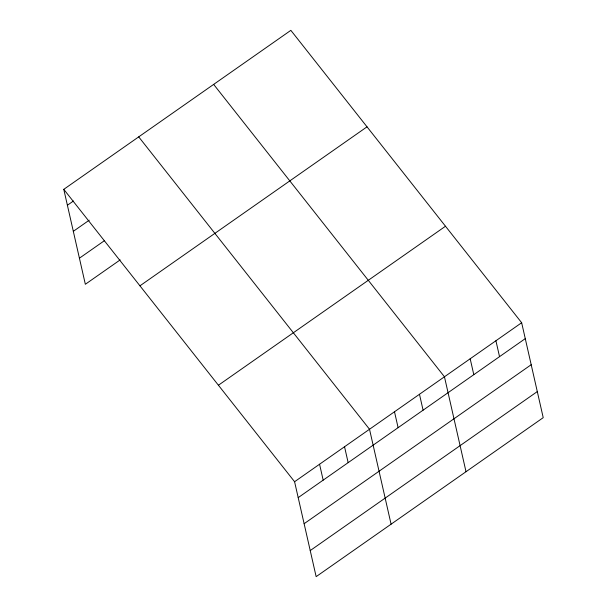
<?xml version="1.0" encoding="UTF-8"?>
<svg xmlns="http://www.w3.org/2000/svg" width="607" height="607" viewBox="0 0 607 607"><rect width="100%" height="100%" fill="white"/><g stroke="black" fill="none" stroke-linecap="round" stroke-linejoin="round"><path stroke-width="0.91" d="M63.781 189.338L290.852 30.35L521.656 322.727L543.219 417.662L316.148 576.65L294.585 481.723L63.781 189.338L85.344 284.273L120.163 259.895M67.392 205.249L73.447 201.008M73.318 231.328L89.214 220.197M79.418 258.195L104.396 240.706M139.944 285.829L367.015 126.833M218.414 385.233L445.492 226.244M294.585 481.723L521.656 322.727M298.196 497.626L525.267 338.638M304.122 523.704L531.193 364.716M310.223 550.572L537.301 391.583M213.649 84.403L444.453 376.788L466.017 471.715M138.715 136.871L369.519 429.255L391.083 524.182M495.919 340.747L499.531 356.658M470.182 358.767L473.801 374.678M419.475 394.277L423.087 410.188M394.497 411.766L398.109 427.677M344.541 446.744L348.152 462.648M319.563 464.234L323.174 480.137"/></g></svg>
